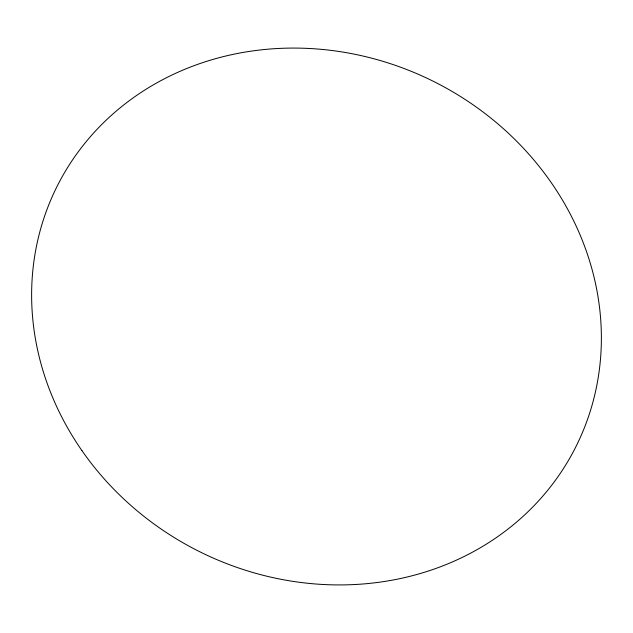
<?xml version="1.0" encoding="UTF-8"?>
<svg xmlns="http://www.w3.org/2000/svg" width="633" height="633" viewBox="0 0 633 633"><rect width="100%" height="100%" fill="white"/><g stroke="black" fill="none" stroke-linecap="round" stroke-linejoin="round"><path stroke-width="0.95" d="M81.926 450.609A290.246 262.624 26.7 0 0 573.783 450.823A290.246 262.624 26.7 0 0 293.791 48.076A290.246 262.624 26.7 0 0 81.926 450.609"/></g></svg>
